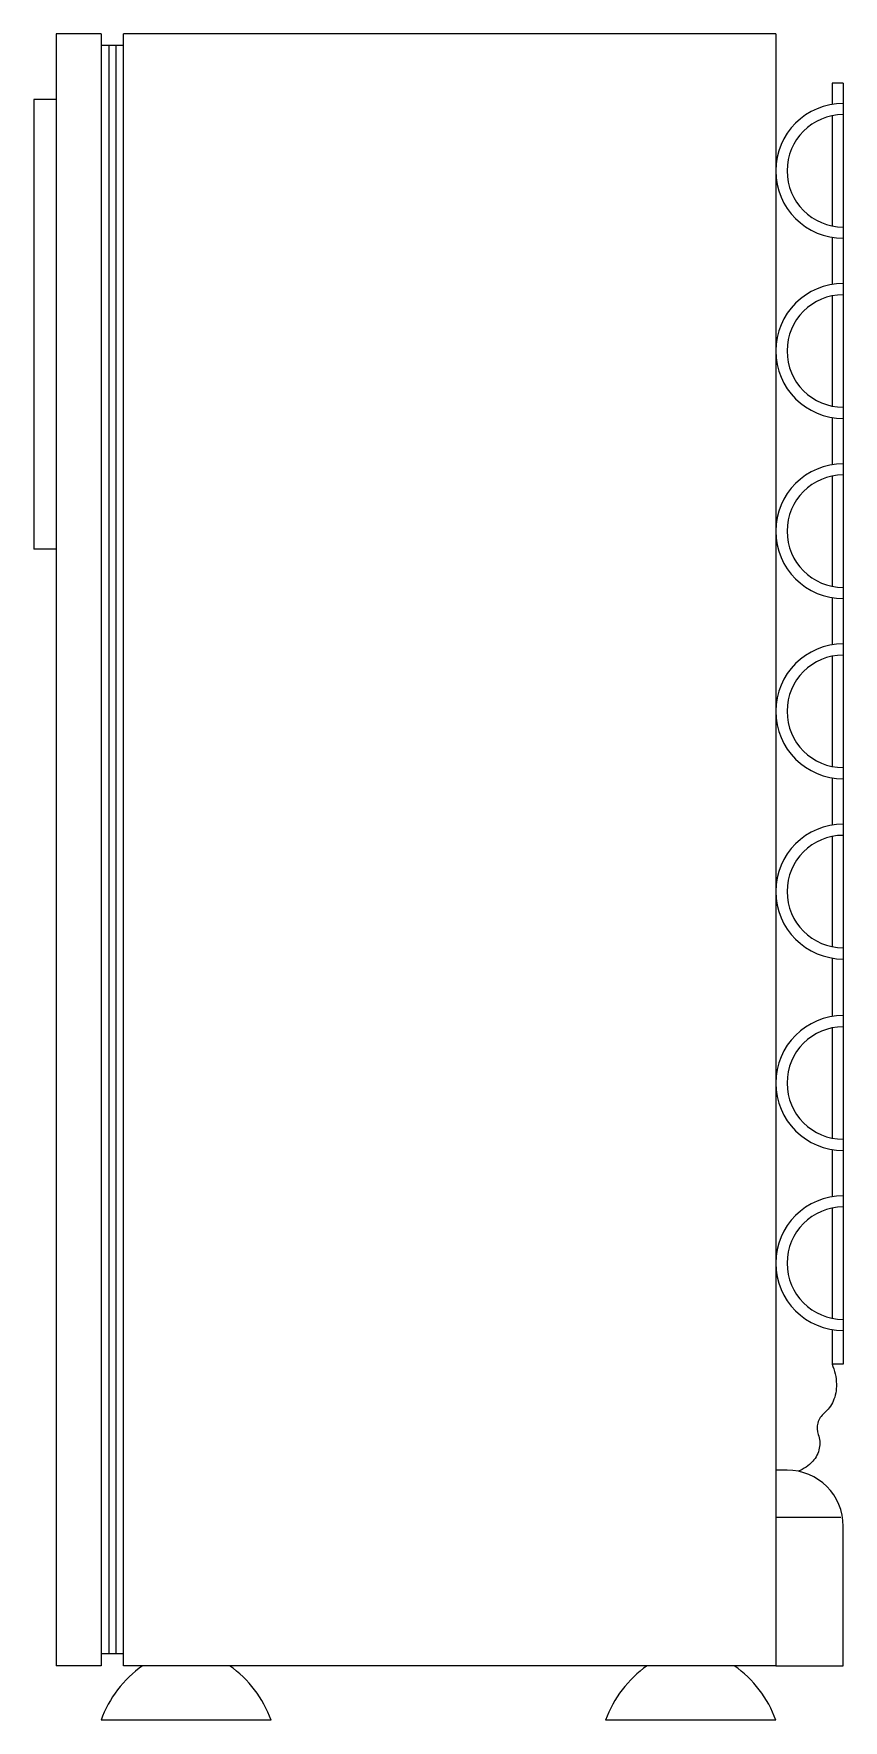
# Model space of a CAD drawing. Header units: millimetres. Extents: x -2993.79 to -2993.07, y 2893.35 to 2894.85.
import ezdxf

# ---------------------------------------------------------------- set-up
doc = ezdxf.new("R2010")
doc.units = ezdxf.units.MM
doc.header["$LTSCALE"] = 10
doc.layers.add('cozinha_geladeiras', color=2, linetype='Continuous')

msp = doc.modelspace()

# ---------------------------------------------------------------- linework, layer by layer
at = {"layer": 'cozinha_geladeiras'}
for p, q in [((-2993.7712, 2894.8496), (-2993.7712, 2893.398)), ((-2993.7312, 2894.8496), (-2993.7712, 2894.8496)), ((-2993.7312, 2894.8496), (-2993.7312, 2893.398)), ((-2993.7112, 2893.398), (-2993.7112, 2894.8496)), ((-2993.1312, 2894.8496), (-2993.7112, 2894.8496)), ((-2993.1312, 2894.8496), (-2993.1312, 2893.398)), ((-2993.1212, 2893.572), (-2993.1312, 2893.572)), ((-2993.0734, 2893.53), (-2993.1312, 2893.53)), ((-2993.0712, 2893.398), (-2993.0712, 2893.522)), ((-2993.7312, 2893.398), (-2993.7712, 2893.398)), ((-2993.7112, 2893.4085), (-2993.7312, 2893.4085)), ((-2993.1312, 2893.398), (-2993.7112, 2893.398)), ((-2993.1312, 2893.398), (-2993.0712, 2893.398)), ((-2993.58, 2893.3496), (-2993.7312, 2893.3496)), ((-2993.1312, 2893.3496), (-2993.2825, 2893.3496))]:
    msp.add_line(p, q, dxfattribs=at)
at = {"layer": 'cozinha_geladeiras', "color": 1}
for p, q in [((-2993.7112, 2894.8391), (-2993.7312, 2894.8391)), ((-2993.7241, 2893.4085), (-2993.7241, 2894.8391)), ((-2993.7177, 2893.4085), (-2993.7177, 2894.8391)), ((-2993.0812, 2894.8056), (-2993.0812, 2894.7868)), ((-2993.0712, 2894.8056), (-2993.0812, 2894.8056)), ((-2993.0712, 2894.8056), (-2993.0712, 2893.6664)), ((-2993.7712, 2894.7912), (-2993.7911, 2894.7912)), ((-2993.7911, 2894.7912), (-2993.7911, 2894.3912)), ((-2993.0812, 2894.7766), (-2993.0812, 2894.6786)), ((-2993.0812, 2894.6685), (-2993.0812, 2894.6265)), ((-2993.0812, 2894.6164), (-2993.0812, 2894.5184)), ((-2993.0812, 2894.5082), (-2993.0812, 2894.4663)), ((-2993.0812, 2894.4561), (-2993.0812, 2894.3581)), ((-2993.7712, 2894.3912), (-2993.7911, 2894.3912)), ((-2993.0812, 2894.348), (-2993.0812, 2894.306)), ((-2993.0812, 2894.2959), (-2993.0812, 2894.1979)), ((-2993.0812, 2894.1877), (-2993.0812, 2894.1458)), ((-2993.0812, 2894.1356), (-2993.0812, 2894.0376)), ((-2993.0812, 2894.0274), (-2993.0812, 2893.9755)), ((-2993.0812, 2893.9653), (-2993.0812, 2893.8674)), ((-2993.0812, 2893.8572), (-2993.0812, 2893.8153)), ((-2993.0812, 2893.8051), (-2993.0812, 2893.7071)), ((-2993.0812, 2893.6969), (-2993.0812, 2893.6664)), ((-2993.0712, 2893.6664), (-2993.0812, 2893.6664))]:
    msp.add_line(p, q, dxfattribs=at)
msp.add_lwpolyline([(-2993.0812, 2893.6664, -0.094359), (-2993.0773, 2893.6485, -0.112269), (-2993.0802, 2893.6333, -0.111781), (-2993.0882, 2893.6227, 0.142753), (-2993.0939, 2893.6139, 0.168499), (-2993.0935, 2893.6036, -0.143195), (-2993.0925, 2893.5916, -0.136299), (-2993.0984, 2893.5799, -0.112735), (-2993.1113, 2893.571)], format="xyb", dxfattribs=at)
for centre, radius in [((-2993.0712, 2894.7276), 0.06), ((-2993.0712, 2894.7276), 0.05), ((-2993.0712, 2894.5674), 0.06), ((-2993.0712, 2894.5674), 0.05), ((-2993.0712, 2894.4071), 0.06), ((-2993.0712, 2894.4071), 0.05), ((-2993.0712, 2894.2469), 0.06), ((-2993.0712, 2894.2469), 0.05), ((-2993.0712, 2894.0866), 0.06), ((-2993.0712, 2894.0866), 0.05), ((-2993.0712, 2893.9163), 0.06), ((-2993.0712, 2893.9163), 0.05), ((-2993.0712, 2893.7561), 0.06), ((-2993.0712, 2893.7561), 0.05)]:
    msp.add_arc(centre, radius, 90, 270, dxfattribs=at)
at = {"layer": 'cozinha_geladeiras'}
for centre, radius, start, end in [((-2993.1212, 2893.522), 0.05, 0, 90), ((-2993.636, 2893.3153), 0.1012, 125.1516, 160.1952), ((-2993.6752, 2893.3153), 0.1012, 19.8048, 54.8484), ((-2993.1873, 2893.3153), 0.1012, 125.1516, 160.1952), ((-2993.2264, 2893.3153), 0.1012, 19.8048, 54.8484)]:
    msp.add_arc(centre, radius, start, end, dxfattribs=at)

doc.saveas('drawing.dxf')
